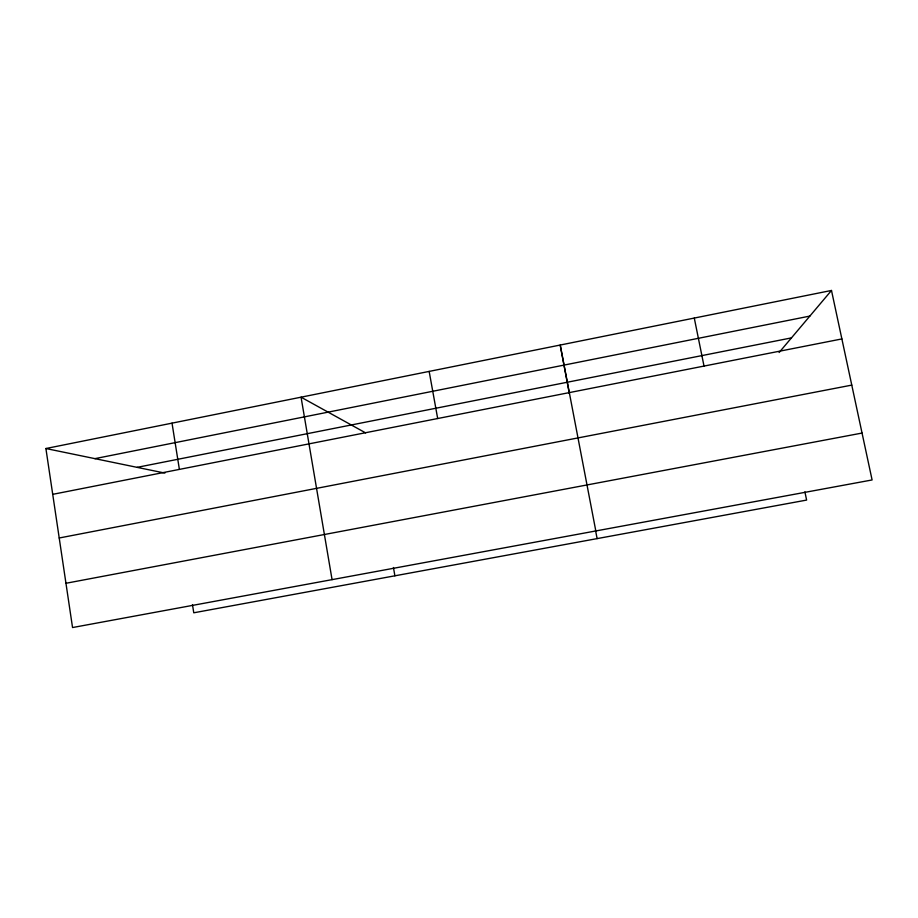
<?xml version="1.0" encoding="UTF-8"?>
<svg xmlns="http://www.w3.org/2000/svg" width="918" height="918" viewBox="0 0 918 918"><rect width="100%" height="100%" fill="white"/><g stroke="black" fill="none" stroke-linecap="round" stroke-linejoin="round"><path stroke-width="1.38" d="M779.118 352.512L831.49 290.455L872.1 479.953L72.545 627.545L45.9 448.523L831.49 290.455M94.91 458.644L809.871 316.079M137.115 467.354L791.477 337.881M52.716 494.343L841.886 338.926M59.222 537.994L851.778 385.112M65.958 583.274L862.048 433.055M45.9 448.523L164.896 473.091M365.594 432.871L301.058 397.184L332.064 579.637M804.902 491.864L806.612 500.08L193.767 612.799L192.47 604.606M694.283 318.064L704.014 366.075M595.816 530.948L560.209 345.042L569.332 393.466M595.495 530.191L597.113 538.614M429.165 371.4L437.679 418.528M393.443 567.496L394.889 575.804M172.022 423.141L179.389 469.396"/></g></svg>
